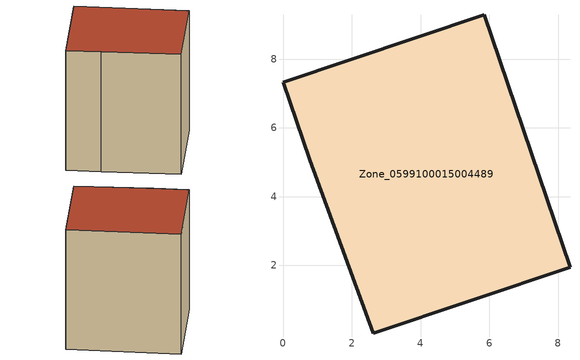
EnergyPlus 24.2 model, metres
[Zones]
Zone_0599100015004489
 floor ground (C_G): 0.78,5.08 0,7.32 5.84,9.28 8.34,1.95 2.63,0.03 z0.95
 wall outside (C_F): 8.34,1.95 5.84,9.28 0,7.32 0.78,5.08 2.63,0.03 8.34,1.95 z0.95:10.09
 roof outside (C_R): 0.78,5.08 2.63,0.03 8.34,1.95 5.84,9.28 0,7.32 z10.09
[BUILDING]
Pand.0599100015004489: North Axis=0; Terrain=City; Loads Convergence Tolerance Value=0.04; Temperature Convergence Tolerance Value=0.4; Solar Distribution=FullExterior; Maximum Number of Warmup Days=25; Minimum Number of Warmup Days=1
[Site:Location]
Rotterdam.The.Hague.AP_ZH_NLD Design_Conditions: Latitude=51.96; Longitude=4.45; Time Zone=1; Elevation=-4.5
[SITE:GROUNDTEMPERATURE:BUILDINGSURFACE]
18, 18, 18, 18, 18, 18, 18, 18, 18, 18, 18, 18
[MATERIAL] Thermal Absorptance=0.9; Solar Absorptance=0.7; Visible Absorptance=0.7
Name | Roughness | Thickness | Conductivity | Density | Specific Heat
G.TC.1975-1991 | MediumSmooth | 0.15 | 0.288461 | 540 | 1210
F.TC.1975-1991 | Rough | 0.3 | 0.230769 | 1920 | 840
R.TC.1975-1991 | MediumRough | 0.2 | 0.153846 | 1500 | 1000
[CONSTRUCTION]
C_G: G.TC.1975-1991
C_F: F.TC.1975-1991
C_R: R.TC.1975-1991
[ZONE]
Zone_0599100015004489: Type=1; Multiplier=1; Ceiling Height=Autocalculate; Volume=Autocalculate; Floor Area=autocalculate; Part of Total Floor Area=Yes
[ZONEINFILTRATION:DESIGNFLOWRATE]
Infil_Zone_0599100015004489: Zone or ZoneList or Space or SpaceList=Zone_0599100015004489; Schedule=AlwaysOn; Design Flow Rate Calculation Method=Flow/Area; Flow Rate per Floor Area=0.003; Constant Term Coefficient=1; Temperature Term Coefficient=0; Velocity Term Coefficient=0; Velocity Squared Term Coefficient=0
[HVACTEMPLATE:ZONE:IDEALLOADSAIRSYSTEM]
Zone_0599100015004489: Maximum Heating Supply Air Temperature=50; Minimum Cooling Supply Air Temperature=13; Maximum Heating Supply Air Humidity Ratio=0.0156; Minimum Cooling Supply Air Humidity Ratio=0.0077; Heating Limit=NoLimit; Cooling Limit=NoLimit; Dehumidification Control Type=ConstantSensibleHeatRatio; Cooling Sensible Heat Ratio=0.7; Dehumidification Setpoint=60; Humidification Control Type=None; Humidification Setpoint=30; Outdoor Air Method=None; Outdoor Air Flow Rate per Person=0.00944; Outdoor Air Flow Rate per Zone Floor Area=0; Outdoor Air Flow Rate per Zone=0; Demand Controlled Ventilation Type=None; Outdoor Air Economizer Type=NoEconomizer; Heat Recovery Type=None; Sensible Heat Recovery Effectiveness=0.7; Latent Heat Recovery Effectiveness=0.65
[ZONECONTROL:THERMOSTAT]
ThermostatControl_Zone_0599100015004489: Zone or ZoneList=Zone_0599100015004489; Control Type Schedule=DualSetpointControlType; Control 1=Thermostat_Zone_0599100015004489; Temperature Difference Between Cutout And Setpoint=0
[THERMOSTATSETPOINT:DUALSETPOINT]
Thermostat_Zone_0599100015004489: Heating Setpoint Temperature Schedule=HeatingSetpoint_Zone_0599100015004489; Cooling Setpoint Temperature Schedule=CoolingSetpoint_Zone_0599100015004489
[SCHEDULE:COMPACT]
HeatingSetpoint_Zone_0599100015004489: Through: 12/31, For: AllDays, Until: 24:00, 21
CoolingSetpoint_Zone_0599100015004489: Through: 12/31, For: AllDays, Until: 24:00, 24
DualSetpointControlType: Through: 12/31, For: AllDays, Until: 24:00, 4
AlwaysOn: Through: 12/31, For: AllDays, Until: 24:00, 1
